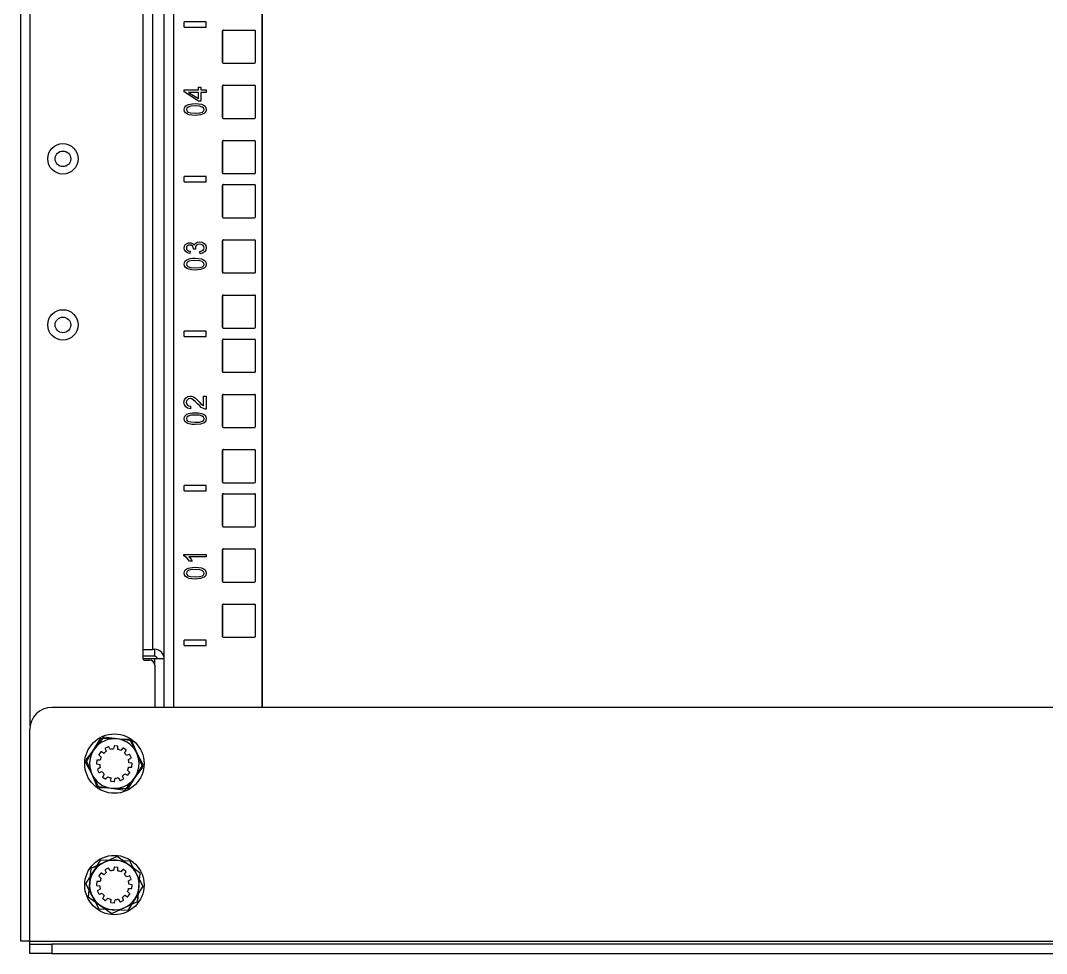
# Model space of a CAD drawing. Extents: x 8 to 102, y 11 to 162.
# Drawn here: x 8.26 to 19.88, y 11.12 to 21.68 of the extents above; entities that cross this region are included whole.
import ezdxf

# ---------------------------------------------------------------- set-up
doc = ezdxf.new("R2010")
doc.units = 0
doc.header["$MEASUREMENT"] = 0
doc.layers.add('TFR-TRI3', color=7, linetype='CONTINUOUS')

msp = doc.modelspace()

# ---------------------------------------------------------------- linework, layer by layer
at = {"layer": 'TFR-TRI3', "color": 151, "linetype": 'CONTINUOUS'}
for p, q in [((8.256, 107.017), (8.256, 11.26)), ((8.364, 13.694), (8.364, 104.587)), ((9.647, 14.55), (9.647, 51.06)), ((9.756, 14.56), (9.756, 51.05)), ((9.647, 14.55), (9.648, 14.553)), ((9.647, 14.45), (9.647, 14.55)), ((9.648, 14.553), (9.649, 14.556)), ((9.649, 14.556), (9.652, 14.558)), ((9.652, 14.558), (9.655, 14.56)), ((9.655, 14.56), (9.657, 14.56)), ((9.657, 14.56), (9.727, 14.56)), ((9.727, 14.56), (9.756, 14.56)), ((9.657, 14.44), (9.716, 14.44)), ((9.776, 14.38), (9.776, 13.902)), ((8.256, 11.26), (8.286, 11.26)), ((8.286, 11.26), (8.361, 11.26))]:
    msp.add_line(p, q, dxfattribs=at)
at = {"layer": 'TFR-TRI3', "color": 215, "linetype": 'CONTINUOUS'}
for p, q in [((9.884, 13.903), (9.884, 105.712)), ((9.989, 105.712), (9.989, 13.903)), ((10.993, 105.712), (10.993, 13.903)), ((10.994, 13.903), (10.994, 105.712)), ((10.543, 21.208), (10.543, 21.563)), ((10.544, 21.563), (10.544, 21.208)), ((10.553, 21.573), (10.908, 21.573)), ((10.918, 21.208), (10.918, 21.563)), ((10.553, 21.198), (10.908, 21.198)), ((10.543, 20.583), (10.543, 20.938)), ((10.544, 20.938), (10.544, 20.583)), ((10.553, 20.948), (10.908, 20.948)), ((10.918, 20.583), (10.918, 20.938)), ((10.553, 20.573), (10.908, 20.573)), ((10.543, 19.958), (10.543, 20.313)), ((10.544, 20.313), (10.544, 19.958)), ((10.553, 20.323), (10.908, 20.323)), ((10.918, 19.958), (10.918, 20.313)), ((10.553, 19.948), (10.908, 19.948)), ((10.543, 19.458), (10.543, 19.813)), ((10.544, 19.813), (10.544, 19.458)), ((10.553, 19.823), (10.908, 19.823)), ((10.918, 19.458), (10.918, 19.813)), ((10.553, 19.448), (10.908, 19.448)), ((10.543, 18.833), (10.543, 19.188)), ((10.544, 19.188), (10.544, 18.833)), ((10.553, 19.198), (10.908, 19.198)), ((10.918, 18.833), (10.918, 19.188)), ((10.553, 18.823), (10.908, 18.823)), ((10.543, 18.208), (10.543, 18.563)), ((10.544, 18.563), (10.544, 18.208)), ((10.553, 18.573), (10.908, 18.573)), ((10.918, 18.208), (10.918, 18.563)), ((10.553, 18.198), (10.908, 18.198)), ((10.543, 17.708), (10.543, 18.063)), ((10.544, 18.063), (10.544, 17.708)), ((10.553, 18.073), (10.908, 18.073)), ((10.918, 17.708), (10.918, 18.063)), ((10.553, 17.698), (10.908, 17.698)), ((10.543, 17.083), (10.543, 17.438)), ((10.544, 17.438), (10.544, 17.083)), ((10.553, 17.448), (10.908, 17.448)), ((10.918, 17.083), (10.918, 17.438)), ((10.553, 17.073), (10.908, 17.073)), ((10.543, 16.458), (10.543, 16.813)), ((10.544, 16.813), (10.544, 16.458)), ((10.553, 16.823), (10.908, 16.823)), ((10.918, 16.458), (10.918, 16.813)), ((10.553, 16.448), (10.908, 16.448)), ((10.543, 15.958), (10.543, 16.313)), ((10.544, 16.313), (10.544, 15.958)), ((10.553, 16.323), (10.908, 16.323)), ((10.918, 15.958), (10.918, 16.313)), ((10.553, 15.948), (10.908, 15.948)), ((10.553, 15.698), (10.908, 15.698)), ((10.543, 15.333), (10.543, 15.688)), ((10.544, 15.688), (10.544, 15.333)), ((10.918, 15.333), (10.918, 15.688)), ((10.553, 15.323), (10.908, 15.323)), ((10.543, 14.708), (10.543, 15.063)), ((10.544, 15.063), (10.544, 14.708)), ((10.553, 15.073), (10.908, 15.073)), ((10.918, 14.708), (10.918, 15.063)), ((10.553, 14.698), (10.908, 14.698))]:
    msp.add_line(p, q, dxfattribs=at)
at = {"layer": 'TFR-TRI3', "color": 3, "linetype": 'CONTINUOUS'}
for p, q in [((10.109, 21.605), (10.109, 21.665)), ((10.359, 21.665), (10.109, 21.665)), ((10.359, 21.605), (10.359, 21.665)), ((10.109, 21.605), (10.359, 21.605)), ((10.271, 20.925), (10.299, 20.925)), ((10.271, 20.895), (10.271, 20.925)), ((10.299, 20.925), (10.299, 20.895)), ((10.109, 20.872), (10.109, 20.895)), ((10.109, 20.895), (10.271, 20.895)), ((10.271, 20.77), (10.109, 20.872)), ((10.158, 20.867), (10.271, 20.797)), ((10.271, 20.867), (10.158, 20.867)), ((10.271, 20.797), (10.271, 20.867)), ((10.299, 20.895), (10.359, 20.895)), ((10.359, 20.867), (10.299, 20.867)), ((10.299, 20.867), (10.299, 20.77)), ((10.359, 20.895), (10.359, 20.867)), ((10.112, 20.689), (10.118, 20.702)), ((10.118, 20.702), (10.128, 20.714)), ((10.128, 20.714), (10.141, 20.723)), ((10.155, 20.702), (10.14, 20.689)), ((10.141, 20.723), (10.158, 20.73)), ((10.185, 20.711), (10.155, 20.702)), ((10.158, 20.73), (10.177, 20.735)), ((10.177, 20.735), (10.203, 20.739)), ((10.235, 20.714), (10.185, 20.711)), ((10.203, 20.739), (10.235, 20.74)), ((10.235, 20.74), (10.274, 20.738)), ((10.285, 20.711), (10.235, 20.714)), ((10.299, 20.77), (10.271, 20.77)), ((10.274, 20.738), (10.305, 20.733)), ((10.315, 20.702), (10.285, 20.711)), ((10.305, 20.733), (10.328, 20.723)), ((10.33, 20.689), (10.315, 20.702)), ((10.328, 20.723), (10.346, 20.711)), ((10.346, 20.711), (10.357, 20.694)), ((10.357, 20.694), (10.36, 20.673)), ((10.11, 20.673), (10.112, 20.689)), ((10.114, 20.653), (10.11, 20.673)), ((10.125, 20.636), (10.114, 20.653)), ((10.142, 20.623), (10.125, 20.636)), ((10.14, 20.689), (10.135, 20.673)), ((10.135, 20.673), (10.14, 20.657)), ((10.14, 20.657), (10.153, 20.645)), ((10.165, 20.614), (10.142, 20.623)), ((10.153, 20.645), (10.185, 20.636)), ((10.196, 20.608), (10.165, 20.614)), ((10.185, 20.636), (10.235, 20.632)), ((10.235, 20.606), (10.196, 20.608)), ((10.235, 20.632), (10.285, 20.635)), ((10.295, 20.612), (10.235, 20.606)), ((10.285, 20.635), (10.316, 20.644)), ((10.335, 20.627), (10.295, 20.612)), ((10.316, 20.644), (10.331, 20.657)), ((10.335, 20.673), (10.33, 20.689)), ((10.331, 20.657), (10.335, 20.673)), ((10.354, 20.647), (10.335, 20.627)), ((10.36, 20.673), (10.354, 20.647)), ((10.109, 19.855), (10.109, 19.915)), ((10.359, 19.915), (10.109, 19.915)), ((10.359, 19.855), (10.359, 19.915)), ((10.109, 19.855), (10.359, 19.855)), ((10.11, 19.105), (10.112, 19.121)), ((10.114, 19.083), (10.11, 19.105)), ((10.112, 19.121), (10.119, 19.136)), ((10.127, 19.065), (10.114, 19.083)), ((10.119, 19.136), (10.129, 19.148)), ((10.129, 19.148), (10.142, 19.158)), ((10.138, 19.119), (10.135, 19.106)), ((10.135, 19.106), (10.138, 19.092)), ((10.146, 19.13), (10.138, 19.119)), ((10.138, 19.092), (10.146, 19.081)), ((10.142, 19.158), (10.158, 19.163)), ((10.158, 19.137), (10.146, 19.13)), ((10.146, 19.081), (10.16, 19.073)), ((10.158, 19.163), (10.174, 19.165)), ((10.173, 19.139), (10.158, 19.137)), ((10.16, 19.073), (10.179, 19.069)), ((10.191, 19.136), (10.173, 19.139)), ((10.174, 19.165), (10.189, 19.163)), ((10.179, 19.069), (10.174, 19.044)), ((10.189, 19.163), (10.203, 19.158)), ((10.204, 19.126), (10.191, 19.136)), ((10.203, 19.158), (10.214, 19.149)), ((10.212, 19.113), (10.204, 19.126)), ((10.214, 19.098), (10.212, 19.113)), ((10.214, 19.149), (10.223, 19.137)), ((10.214, 19.096), (10.214, 19.098)), ((10.214, 19.094), (10.214, 19.096)), ((10.24, 19.091), (10.214, 19.094)), ((10.223, 19.137), (10.231, 19.153)), ((10.231, 19.153), (10.244, 19.165)), ((10.24, 19.124), (10.237, 19.108)), ((10.237, 19.108), (10.238, 19.1)), ((10.238, 19.1), (10.24, 19.091)), ((10.25, 19.137), (10.24, 19.124)), ((10.244, 19.165), (10.262, 19.173)), ((10.265, 19.146), (10.25, 19.137)), ((10.262, 19.173), (10.284, 19.175)), ((10.284, 19.148), (10.265, 19.146)), ((10.284, 19.175), (10.313, 19.17)), ((10.304, 19.145), (10.284, 19.148)), ((10.287, 19.066), (10.309, 19.072)), ((10.291, 19.041), (10.287, 19.066)), ((10.321, 19.136), (10.304, 19.145)), ((10.309, 19.072), (10.324, 19.081)), ((10.313, 19.17), (10.338, 19.156)), ((10.332, 19.123), (10.321, 19.136)), ((10.324, 19.081), (10.333, 19.093)), ((10.335, 19.106), (10.332, 19.123)), ((10.333, 19.093), (10.335, 19.106)), ((10.338, 19.156), (10.355, 19.133)), ((10.355, 19.082), (10.341, 19.062)), ((10.355, 19.133), (10.36, 19.106)), ((10.36, 19.106), (10.355, 19.082)), ((10.112, 18.939), (10.118, 18.952)), ((10.118, 18.952), (10.128, 18.964)), ((10.147, 19.051), (10.127, 19.065)), ((10.128, 18.964), (10.141, 18.973)), ((10.155, 18.952), (10.14, 18.939)), ((10.141, 18.973), (10.158, 18.98)), ((10.174, 19.044), (10.147, 19.051)), ((10.185, 18.961), (10.155, 18.952)), ((10.158, 18.98), (10.177, 18.985)), ((10.177, 18.985), (10.203, 18.989)), ((10.235, 18.964), (10.185, 18.961)), ((10.203, 18.989), (10.235, 18.99)), ((10.235, 18.99), (10.274, 18.988)), ((10.285, 18.961), (10.235, 18.964)), ((10.274, 18.988), (10.305, 18.983)), ((10.315, 18.952), (10.285, 18.961)), ((10.319, 19.048), (10.291, 19.041)), ((10.305, 18.983), (10.328, 18.973)), ((10.33, 18.939), (10.315, 18.952)), ((10.341, 19.062), (10.319, 19.048)), ((10.328, 18.973), (10.346, 18.961)), ((10.346, 18.961), (10.357, 18.944)), ((10.11, 18.923), (10.112, 18.939)), ((10.114, 18.903), (10.11, 18.923)), ((10.125, 18.886), (10.114, 18.903)), ((10.142, 18.873), (10.125, 18.886)), ((10.14, 18.939), (10.135, 18.923)), ((10.135, 18.923), (10.14, 18.907)), ((10.14, 18.907), (10.153, 18.895)), ((10.165, 18.864), (10.142, 18.873)), ((10.153, 18.895), (10.185, 18.886)), ((10.196, 18.858), (10.165, 18.864)), ((10.185, 18.886), (10.235, 18.882)), ((10.235, 18.856), (10.196, 18.858)), ((10.235, 18.882), (10.285, 18.885)), ((10.295, 18.862), (10.235, 18.856)), ((10.285, 18.885), (10.316, 18.894)), ((10.335, 18.877), (10.295, 18.862)), ((10.316, 18.894), (10.331, 18.907)), ((10.335, 18.923), (10.33, 18.939)), ((10.331, 18.907), (10.335, 18.923)), ((10.354, 18.897), (10.335, 18.877)), ((10.36, 18.923), (10.354, 18.897)), ((10.357, 18.944), (10.36, 18.923)), ((10.359, 18.165), (10.109, 18.165)), ((10.109, 18.105), (10.109, 18.165)), ((10.359, 18.105), (10.359, 18.165)), ((10.109, 18.105), (10.359, 18.105)), ((10.108, 17.358), (10.113, 17.387)), ((10.113, 17.329), (10.108, 17.358)), ((10.113, 17.387), (10.128, 17.409)), ((10.127, 17.307), (10.113, 17.329)), ((10.128, 17.409), (10.15, 17.424)), ((10.137, 17.375), (10.133, 17.358)), ((10.133, 17.358), (10.137, 17.34)), ((10.146, 17.388), (10.137, 17.375)), ((10.137, 17.34), (10.147, 17.326)), ((10.16, 17.397), (10.146, 17.388)), ((10.147, 17.326), (10.162, 17.317)), ((10.15, 17.424), (10.177, 17.428)), ((10.177, 17.4), (10.16, 17.397)), ((10.177, 17.428), (10.192, 17.427)), ((10.194, 17.397), (10.177, 17.4)), ((10.192, 17.427), (10.207, 17.423)), ((10.213, 17.387), (10.194, 17.397)), ((10.207, 17.423), (10.221, 17.415)), ((10.236, 17.368), (10.213, 17.387)), ((10.221, 17.415), (10.237, 17.404)), ((10.266, 17.337), (10.236, 17.368)), ((10.237, 17.404), (10.256, 17.387)), ((10.256, 17.387), (10.281, 17.362)), ((10.286, 17.317), (10.266, 17.337)), ((10.281, 17.362), (10.3, 17.341)), ((10.3, 17.341), (10.312, 17.33)), ((10.312, 17.33), (10.32, 17.324)), ((10.32, 17.324), (10.329, 17.318)), ((10.329, 17.318), (10.329, 17.429)), ((10.329, 17.429), (10.358, 17.429)), ((10.358, 17.429), (10.358, 17.28)), ((10.118, 17.202), (10.128, 17.214)), ((10.149, 17.292), (10.127, 17.307)), ((10.128, 17.214), (10.141, 17.223)), ((10.141, 17.223), (10.158, 17.23)), ((10.18, 17.285), (10.149, 17.292)), ((10.185, 17.211), (10.155, 17.202)), ((10.158, 17.23), (10.177, 17.235)), ((10.162, 17.317), (10.183, 17.314)), ((10.177, 17.235), (10.203, 17.239)), ((10.183, 17.314), (10.18, 17.285)), ((10.235, 17.214), (10.185, 17.211)), ((10.203, 17.239), (10.235, 17.24)), ((10.235, 17.24), (10.274, 17.238)), ((10.285, 17.211), (10.235, 17.214)), ((10.274, 17.238), (10.305, 17.233)), ((10.315, 17.202), (10.285, 17.211)), ((10.304, 17.301), (10.286, 17.317)), ((10.32, 17.291), (10.304, 17.301)), ((10.305, 17.233), (10.328, 17.223)), ((10.337, 17.283), (10.32, 17.291)), ((10.328, 17.223), (10.346, 17.211)), ((10.347, 17.281), (10.337, 17.283)), ((10.346, 17.211), (10.357, 17.194)), ((10.358, 17.28), (10.347, 17.281)), ((10.11, 17.173), (10.112, 17.189)), ((10.114, 17.153), (10.11, 17.173)), ((10.112, 17.189), (10.118, 17.202)), ((10.125, 17.136), (10.114, 17.153)), ((10.142, 17.123), (10.125, 17.136)), ((10.14, 17.189), (10.135, 17.173)), ((10.135, 17.173), (10.14, 17.157)), ((10.155, 17.202), (10.14, 17.189)), ((10.14, 17.157), (10.153, 17.145)), ((10.165, 17.114), (10.142, 17.123)), ((10.153, 17.145), (10.185, 17.136)), ((10.196, 17.108), (10.165, 17.114)), ((10.185, 17.136), (10.235, 17.132)), ((10.235, 17.106), (10.196, 17.108)), ((10.235, 17.132), (10.285, 17.135)), ((10.295, 17.112), (10.235, 17.106)), ((10.285, 17.135), (10.316, 17.144)), ((10.335, 17.127), (10.295, 17.112)), ((10.33, 17.189), (10.315, 17.202)), ((10.316, 17.144), (10.331, 17.157)), ((10.335, 17.173), (10.33, 17.189)), ((10.331, 17.157), (10.335, 17.173)), ((10.354, 17.147), (10.335, 17.127)), ((10.36, 17.173), (10.354, 17.147)), ((10.357, 17.194), (10.36, 17.173)), ((10.109, 16.355), (10.109, 16.415)), ((10.359, 16.415), (10.109, 16.415)), ((10.359, 16.355), (10.359, 16.415)), ((10.109, 16.355), (10.359, 16.355)), ((10.108, 15.636), (10.358, 15.636)), ((10.108, 15.619), (10.108, 15.636)), ((10.125, 15.61), (10.108, 15.619)), ((10.141, 15.597), (10.125, 15.61)), ((10.157, 15.58), (10.141, 15.597)), ((10.171, 15.56), (10.157, 15.58)), ((10.358, 15.61), (10.163, 15.61)), ((10.163, 15.61), (10.174, 15.6)), ((10.174, 15.6), (10.184, 15.586)), ((10.184, 15.586), (10.194, 15.573)), ((10.358, 15.636), (10.358, 15.61)), ((10.118, 15.452), (10.128, 15.464)), ((10.128, 15.464), (10.141, 15.473)), ((10.141, 15.473), (10.158, 15.48)), ((10.158, 15.48), (10.177, 15.485)), ((10.2, 15.56), (10.171, 15.56)), ((10.177, 15.485), (10.203, 15.489)), ((10.235, 15.464), (10.185, 15.461)), ((10.194, 15.573), (10.2, 15.56)), ((10.203, 15.489), (10.235, 15.49)), ((10.235, 15.49), (10.274, 15.488)), ((10.285, 15.461), (10.235, 15.464)), ((10.274, 15.488), (10.305, 15.483)), ((10.305, 15.483), (10.328, 15.473)), ((10.328, 15.473), (10.346, 15.461)), ((10.11, 15.423), (10.112, 15.439)), ((10.114, 15.403), (10.11, 15.423)), ((10.112, 15.439), (10.118, 15.452)), ((10.125, 15.386), (10.114, 15.403)), ((10.142, 15.373), (10.125, 15.386)), ((10.14, 15.439), (10.135, 15.423)), ((10.135, 15.423), (10.14, 15.407)), ((10.155, 15.452), (10.14, 15.439)), ((10.14, 15.407), (10.153, 15.395)), ((10.165, 15.364), (10.142, 15.373)), ((10.153, 15.395), (10.185, 15.386)), ((10.185, 15.461), (10.155, 15.452)), ((10.196, 15.358), (10.165, 15.364)), ((10.185, 15.386), (10.235, 15.382)), ((10.235, 15.356), (10.196, 15.358)), ((10.235, 15.382), (10.285, 15.385)), ((10.295, 15.362), (10.235, 15.356)), ((10.315, 15.452), (10.285, 15.461)), ((10.285, 15.385), (10.316, 15.394)), ((10.335, 15.377), (10.295, 15.362)), ((10.33, 15.439), (10.315, 15.452)), ((10.316, 15.394), (10.331, 15.407)), ((10.335, 15.423), (10.33, 15.439)), ((10.331, 15.407), (10.335, 15.423)), ((10.354, 15.397), (10.335, 15.377)), ((10.346, 15.461), (10.357, 15.444)), ((10.36, 15.423), (10.354, 15.397)), ((10.357, 15.444), (10.36, 15.423)), ((10.359, 14.665), (10.109, 14.665)), ((10.109, 14.605), (10.109, 14.665)), ((10.359, 14.605), (10.359, 14.665)), ((10.109, 14.605), (10.359, 14.605)), ((8.994, 13.279), (9.167, 13.554)), ((9.194, 13.567), (8.997, 13.309)), ((9.194, 13.567), (9.096, 13.438)), ((9.167, 13.554), (9.491, 13.542)), ((9.355, 13.546), (9.194, 13.567)), ((9.516, 13.525), (9.194, 13.567)), ((9.516, 13.525), (9.355, 13.546)), ((9.491, 13.542), (9.643, 13.255)), ((9.64, 13.225), (9.516, 13.525)), ((9.53, 13.49), (9.516, 13.525)), ((9.578, 13.375), (9.53, 13.49)), ((9.096, 13.438), (8.997, 13.309)), ((9.64, 13.225), (9.578, 13.375)), ((9.146, 12.992), (8.994, 13.279)), ((8.997, 13.309), (9.011, 13.275)), ((8.997, 13.309), (9.121, 13.01)), ((9.011, 13.275), (9.059, 13.159)), ((9.643, 13.255), (9.47, 12.98)), ((9.059, 13.159), (9.121, 13.01)), ((9.443, 12.967), (9.64, 13.225)), ((9.542, 13.096), (9.64, 13.225)), ((9.443, 12.967), (9.542, 13.096)), ((9.121, 13.01), (9.282, 12.988)), ((9.121, 13.01), (9.443, 12.967)), ((9.47, 12.98), (9.146, 12.992)), ((9.282, 12.988), (9.443, 12.967)), ((9.349, 12.215), (9.054, 12.08)), ((9.349, 12.215), (9.201, 12.147)), ((9.613, 12.028), (9.349, 12.215)), ((9.481, 12.121), (9.349, 12.215)), ((8.994, 11.904), (9.167, 12.179)), ((9.201, 12.147), (9.054, 12.08)), ((9.167, 12.179), (9.491, 12.167)), ((9.613, 12.028), (9.481, 12.121)), ((9.491, 12.167), (9.643, 11.88)), ((9.054, 12.08), (9.024, 11.757)), ((9.054, 12.08), (9.039, 11.918)), ((9.583, 11.704), (9.613, 12.028)), ((9.598, 11.866), (9.613, 12.028)), ((9.146, 11.617), (8.994, 11.904)), ((9.039, 11.918), (9.027, 11.794)), ((9.643, 11.88), (9.47, 11.605)), ((9.587, 11.742), (9.598, 11.866)), ((9.027, 11.794), (9.024, 11.757)), ((9.024, 11.757), (9.156, 11.663)), ((9.024, 11.757), (9.289, 11.569)), ((9.583, 11.704), (9.587, 11.742)), ((9.156, 11.663), (9.289, 11.569)), ((9.289, 11.569), (9.583, 11.704)), ((9.289, 11.569), (9.436, 11.637)), ((9.436, 11.637), (9.583, 11.704)), ((9.47, 11.605), (9.146, 11.617))]:
    msp.add_line(p, q, dxfattribs=at)
at = {"layer": 'TFR-TRI3', "color": 30, "linetype": 'CONTINUOUS'}
for p, q in [((9.775, 14.56), (9.756, 14.56)), ((9.775, 14.56), (9.775, 14.482)), ((9.775, 14.482), (9.647, 14.482)), ((9.775, 14.452), (9.647, 14.452)), ((9.852, 14.452), (9.775, 14.452)), ((9.775, 14.452), (9.775, 14.388)), ((9.884, 14.452), (9.852, 14.452))]:
    msp.add_line(p, q, dxfattribs=at)
at = {"layer": 'TFR-TRI3', "color": 1, "linetype": 'CONTINUOUS'}
for p, q in [((31.151, 13.902), (8.611, 13.902)), ((8.361, 11.252), (8.361, 13.652)), ((31.401, 11.252), (8.361, 11.252)), ((8.361, 11.231), (8.361, 11.252)), ((8.361, 11.222), (8.361, 11.231)), ((8.361, 11.222), (8.394, 11.222)), ((8.361, 11.117), (8.361, 11.222)), ((8.394, 11.222), (8.486, 11.222)), ((8.486, 11.222), (8.611, 11.222)), ((8.611, 11.222), (8.611, 11.117)), ((31.151, 11.222), (8.611, 11.222)), ((8.394, 11.117), (8.361, 11.117)), ((8.486, 11.117), (8.394, 11.117)), ((8.611, 11.117), (8.486, 11.117)), ((8.611, 11.117), (31.151, 11.117))]:
    msp.add_line(p, q, dxfattribs=at)
at = {"layer": 'TFR-TRI3', "color": 2, "linetype": 'CONTINUOUS'}
for p, q in [((9.166, 13.4), (9.144, 13.37)), ((9.199, 13.382), (9.173, 13.401)), ((9.216, 13.437), (9.227, 13.406)), ((9.25, 13.457), (9.219, 13.443)), ((9.273, 13.427), (9.256, 13.455)), ((9.315, 13.465), (9.309, 13.433)), ((9.354, 13.466), (9.32, 13.469)), ((9.359, 13.428), (9.359, 13.461)), ((9.414, 13.441), (9.393, 13.415)), ((9.449, 13.422), (9.421, 13.441)), ((9.434, 13.386), (9.451, 13.415)), ((9.488, 13.369), (9.457, 13.358)), ((9.12, 13.303), (9.116, 13.269)), ((9.12, 13.263), (9.153, 13.257)), ((9.158, 13.307), (9.125, 13.307)), ((9.145, 13.363), (9.17, 13.341)), ((9.478, 13.313), (9.507, 13.329)), ((9.517, 13.271), (9.484, 13.277)), ((9.509, 13.336), (9.495, 13.367)), ((9.518, 13.231), (9.521, 13.265)), ((9.128, 13.198), (9.143, 13.167)), ((9.159, 13.221), (9.13, 13.205)), ((9.149, 13.165), (9.18, 13.176)), ((9.203, 13.148), (9.187, 13.119)), ((9.438, 13.152), (9.467, 13.135)), ((9.492, 13.171), (9.467, 13.193)), ((9.473, 13.137), (9.493, 13.165)), ((9.48, 13.227), (9.513, 13.227)), ((9.188, 13.113), (9.216, 13.093)), ((9.223, 13.094), (9.244, 13.119)), ((9.279, 13.106), (9.276, 13.074)), ((9.28, 13.068), (9.317, 13.065)), ((9.322, 13.069), (9.328, 13.101)), ((9.364, 13.107), (9.381, 13.079)), ((9.387, 13.077), (9.418, 13.091)), ((9.421, 13.097), (9.41, 13.128)), ((9.315, 12.09), (9.309, 12.058)), ((9.354, 12.091), (9.32, 12.094)), ((9.166, 12.025), (9.144, 11.995)), ((9.145, 11.988), (9.17, 11.966)), ((9.199, 12.007), (9.173, 12.026)), ((9.216, 12.062), (9.227, 12.031)), ((9.25, 12.082), (9.219, 12.068)), ((9.273, 12.052), (9.256, 12.08)), ((9.359, 12.053), (9.359, 12.086)), ((9.414, 12.066), (9.393, 12.04)), ((9.449, 12.047), (9.421, 12.066)), ((9.434, 12.011), (9.451, 12.04)), ((9.488, 11.994), (9.457, 11.983)), ((9.509, 11.961), (9.495, 11.992)), ((9.12, 11.928), (9.116, 11.894)), ((9.12, 11.888), (9.153, 11.882)), ((9.158, 11.932), (9.125, 11.932)), ((9.478, 11.938), (9.507, 11.954)), ((9.517, 11.896), (9.484, 11.902)), ((9.518, 11.856), (9.521, 11.89)), ((9.128, 11.823), (9.143, 11.792)), ((9.159, 11.846), (9.13, 11.83)), ((9.149, 11.79), (9.18, 11.801)), ((9.203, 11.773), (9.187, 11.744)), ((9.223, 11.719), (9.244, 11.744)), ((9.421, 11.722), (9.41, 11.753)), ((9.438, 11.777), (9.467, 11.76)), ((9.492, 11.796), (9.467, 11.818)), ((9.473, 11.762), (9.493, 11.79)), ((9.48, 11.852), (9.513, 11.852)), ((9.188, 11.738), (9.216, 11.718)), ((9.279, 11.731), (9.276, 11.699)), ((9.28, 11.693), (9.317, 11.69)), ((9.322, 11.694), (9.328, 11.726)), ((9.364, 11.732), (9.381, 11.704)), ((9.387, 11.702), (9.418, 11.716))]:
    msp.add_line(p, q, dxfattribs=at)
at = {"layer": 'TFR-TRI3', "color": 151, "linetype": 'CONTINUOUS'}
for centre, radius in [((8.736, 20.115), 0.172), ((8.736, 20.115), 0.0885), ((8.736, 18.235), 0.172), ((8.736, 18.235), 0.0885)]:
    msp.add_circle(centre, radius, dxfattribs=at)
at = {"layer": 'TFR-TRI3', "color": 2, "linetype": 'CONTINUOUS'}
for centre in [(9.319, 13.267), (9.319, 11.892)]:
    msp.add_circle(centre, 0.336, dxfattribs=at)
at = {"layer": 'TFR-TRI3', "color": 215, "linetype": 'CONTINUOUS'}
for centre, start, end in [((10.553, 21.563), 90, 180), ((10.554, 21.563), 90, 180), ((10.908, 21.563), 0, 90), ((10.553, 21.208), 180, 270), ((10.554, 21.208), 180, 270), ((10.908, 21.208), 270, 0), ((10.553, 20.938), 90, 180), ((10.554, 20.938), 90, 180), ((10.908, 20.938), 0, 90), ((10.553, 20.583), 180, 270), ((10.554, 20.583), 180, 270), ((10.908, 20.583), 270, 0), ((10.553, 20.313), 90, 180), ((10.554, 20.313), 90, 180), ((10.908, 20.313), 0, 90), ((10.553, 19.958), 180, 270), ((10.554, 19.958), 180, 270), ((10.908, 19.958), 270, 0), ((10.553, 19.813), 90, 180), ((10.554, 19.813), 90, 180), ((10.908, 19.813), 0, 90), ((10.553, 19.458), 180, 270), ((10.554, 19.458), 180, 270), ((10.908, 19.458), 270, 0), ((10.553, 19.188), 90, 180), ((10.554, 19.188), 90, 180), ((10.908, 19.188), 0, 90), ((10.553, 18.833), 180, 270), ((10.554, 18.833), 180, 270), ((10.908, 18.833), 270, 0), ((10.553, 18.563), 90, 180), ((10.554, 18.563), 90, 180), ((10.908, 18.563), 0, 90), ((10.553, 18.208), 180, 270), ((10.554, 18.208), 180, 270), ((10.908, 18.208), 270, 0), ((10.553, 18.063), 90, 180), ((10.554, 18.063), 90, 180), ((10.908, 18.063), 0, 90), ((10.553, 17.708), 180, 270), ((10.554, 17.708), 180, 270), ((10.908, 17.708), 270, 0), ((10.553, 17.438), 90, 180), ((10.554, 17.438), 90, 180), ((10.908, 17.438), 0, 90), ((10.553, 17.083), 180, 270), ((10.554, 17.083), 180, 270), ((10.908, 17.083), 270, 0), ((10.553, 16.813), 90, 180), ((10.554, 16.813), 90, 180), ((10.908, 16.813), 0, 90), ((10.553, 16.458), 180, 270), ((10.554, 16.458), 180, 270), ((10.908, 16.458), 270, 0), ((10.553, 16.313), 90, 180), ((10.554, 16.313), 90, 180), ((10.908, 16.313), 0, 90), ((10.553, 15.958), 180, 270), ((10.554, 15.958), 180, 270), ((10.908, 15.958), 270, 0), ((10.553, 15.688), 90, 180), ((10.554, 15.688), 90, 180), ((10.908, 15.688), 0, 90), ((10.553, 15.333), 180, 270), ((10.554, 15.333), 180, 270), ((10.908, 15.333), 270, 0), ((10.553, 15.063), 90, 180), ((10.554, 15.063), 90, 180), ((10.908, 15.063), 0, 90), ((10.553, 14.708), 180, 270), ((10.554, 14.708), 180, 270), ((10.908, 14.708), 270, 0)]:
    msp.add_arc(centre, 0.01, start, end, dxfattribs=at)
at = {"layer": 'TFR-TRI3', "color": 30, "linetype": 'CONTINUOUS'}
for radius in [0.109, 0.03]:
    msp.add_arc((9.775, 14.452), radius, 0, 90, dxfattribs=at)
at = {"layer": 'TFR-TRI3', "color": 151, "linetype": 'CONTINUOUS'}
for centre, radius, start, end in [((9.657, 14.45), 0.01, 180, 270), ((9.716, 14.38), 0.06, 0, 90)]:
    msp.add_arc(centre, radius, start, end, dxfattribs=at)
at = {"layer": 'TFR-TRI3', "color": 1, "linetype": 'CONTINUOUS'}
msp.add_arc((8.611, 13.652), 0.25, 90, 180, dxfattribs=at)
at = {"layer": 'TFR-TRI3', "color": 3, "linetype": 'CONTINUOUS'}
for centre, start, end in [((9.319, 13.267), 82.5227, 142.5227), ((9.319, 13.267), 22.5227, 82.5227), ((9.319, 13.267), 142.5227, 202.5227), ((9.319, 13.267), 322.5227, 22.5227), ((9.319, 13.267), 202.5227, 262.5227), ((9.319, 13.267), 262.5227, 322.5227), ((9.319, 11.892), 114.6825, 174.6825), ((9.319, 11.892), 54.6825, 114.6825), ((9.319, 11.892), 354.6825, 54.6825), ((9.319, 11.892), 174.6825, 234.6825), ((9.319, 11.892), 294.6825, 354.6825), ((9.319, 11.892), 234.6825, 294.6825)]:
    msp.add_arc(centre, 0.281, start, end, dxfattribs=at)
at = {"layer": 'TFR-TRI3', "color": 2, "linetype": 'CONTINUOUS'}
for centre, radius, start, end in [((9.148, 13.367), 0.005, 144.6825, 229.6825), ((9.17, 13.397), 0.005, 54.6825, 144.6825), ((9.319, 13.267), 0.166, 123.3444, 136.0207), ((9.221, 13.438), 0.005, 114.6825, 199.6825), ((9.252, 13.453), 0.005, 29.6825, 114.6825), ((9.319, 13.267), 0.166, 93.3444, 106.0207), ((9.32, 13.464), 0.005, 84.6825, 169.6825), ((9.354, 13.461), 0.005, 359.6825, 84.6825), ((9.319, 13.267), 0.166, 63.3444, 76.0207), ((9.418, 13.437), 0.005, 54.6825, 139.6825), ((9.319, 13.267), 0.166, 33.3444, 46.0207), ((9.446, 13.417), 0.005, 329.6825, 54.6825), ((9.49, 13.365), 0.005, 24.6825, 109.6825), ((9.121, 13.268), 0.005, 174.6825, 259.6825), ((9.125, 13.302), 0.005, 89.6825, 174.6825), ((9.319, 13.267), 0.166, 183.3444, 196.0207), ((9.319, 13.267), 0.166, 153.3444, 166.0207), ((9.319, 13.267), 0.166, 3.3444, 16.0207), ((9.504, 13.333), 0.005, 299.6825, 24.6825), ((9.516, 13.266), 0.005, 354.6825, 79.6825), ((9.133, 13.201), 0.005, 119.6825, 204.6825), ((9.147, 13.169), 0.005, 204.6825, 289.6825), ((9.319, 13.267), 0.166, 213.3444, 226.0207), ((9.319, 13.267), 0.166, 303.3444, 316.0207), ((9.319, 13.267), 0.166, 333.3444, 346.0207), ((9.469, 13.139), 0.005, 239.6825, 324.6825), ((9.489, 13.167), 0.005, 324.6825, 49.6825), ((9.513, 13.232), 0.005, 269.6825, 354.6825), ((9.191, 13.117), 0.005, 149.6825, 234.6825), ((9.219, 13.097), 0.005, 234.6825, 319.6825), ((9.319, 13.267), 0.166, 243.3444, 256.0207), ((9.281, 13.073), 0.005, 174.6825, 264.6825), ((9.317, 13.07), 0.005, 264.6825, 349.6825), ((9.319, 13.267), 0.166, 273.3444, 286.0207), ((9.385, 13.081), 0.005, 209.6825, 294.6825), ((9.416, 13.096), 0.005, 294.6825, 19.6825), ((9.32, 12.089), 0.005, 84.6825, 169.6825), ((9.354, 12.086), 0.005, 359.6825, 84.6825), ((9.148, 11.992), 0.005, 144.6825, 229.6825), ((9.17, 12.022), 0.005, 54.6825, 144.6825), ((9.319, 11.892), 0.166, 123.3444, 136.0207), ((9.221, 12.063), 0.005, 114.6825, 199.6825), ((9.252, 12.078), 0.005, 29.6825, 114.6825), ((9.319, 11.892), 0.166, 93.3444, 106.0207), ((9.319, 11.892), 0.166, 63.3444, 76.0207), ((9.418, 12.062), 0.005, 54.6825, 139.6825), ((9.319, 11.892), 0.166, 33.3444, 46.0207), ((9.446, 12.042), 0.005, 329.6825, 54.6825), ((9.49, 11.99), 0.005, 24.6825, 109.6825), ((9.121, 11.893), 0.005, 174.6825, 259.6825), ((9.125, 11.927), 0.005, 89.6825, 174.6825), ((9.319, 11.892), 0.166, 183.3444, 196.0207), ((9.319, 11.892), 0.166, 153.3444, 166.0207), ((9.319, 11.892), 0.166, 3.3444, 16.0207), ((9.504, 11.958), 0.005, 299.6825, 24.6825), ((9.516, 11.891), 0.005, 354.6825, 79.6825), ((9.133, 11.826), 0.005, 119.6825, 204.6825), ((9.147, 11.794), 0.005, 204.6825, 289.6825), ((9.319, 11.892), 0.166, 213.3444, 226.0207), ((9.191, 11.742), 0.005, 149.6825, 234.6825), ((9.319, 11.892), 0.166, 243.3444, 256.0207), ((9.319, 11.892), 0.166, 303.3444, 316.0207), ((9.319, 11.892), 0.166, 333.3444, 346.0207), ((9.469, 11.764), 0.005, 239.6825, 324.6825), ((9.489, 11.792), 0.005, 324.6825, 49.6825), ((9.513, 11.857), 0.005, 269.6825, 354.6825), ((9.219, 11.722), 0.005, 234.6825, 319.6825), ((9.281, 11.698), 0.005, 174.6825, 264.6825), ((9.317, 11.695), 0.005, 264.6825, 349.6825), ((9.319, 11.892), 0.166, 273.3444, 286.0207), ((9.385, 11.706), 0.005, 209.6825, 294.6825), ((9.416, 11.721), 0.005, 294.6825, 19.6825)]:
    msp.add_arc(centre, radius, start, end, dxfattribs=at)

doc.saveas('drawing.dxf')
